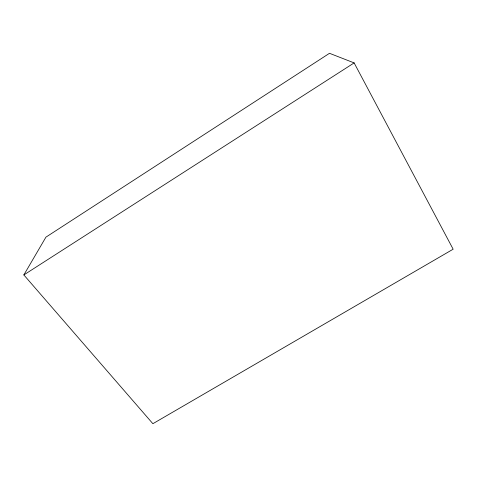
<?xml version="1.0" encoding="UTF-8"?>
<svg xmlns="http://www.w3.org/2000/svg" width="477" height="477" viewBox="0 0 477 477"><rect width="100%" height="100%" fill="white"/><g stroke="black" fill="none" stroke-linecap="round" stroke-linejoin="round"><path stroke-width="0.72" d="M23.85 274.931L45.929 237.147L329.5 53.299L354.137 62.904L453.15 249.203L152.878 423.701L23.85 274.931L354.137 62.904"/></g></svg>
